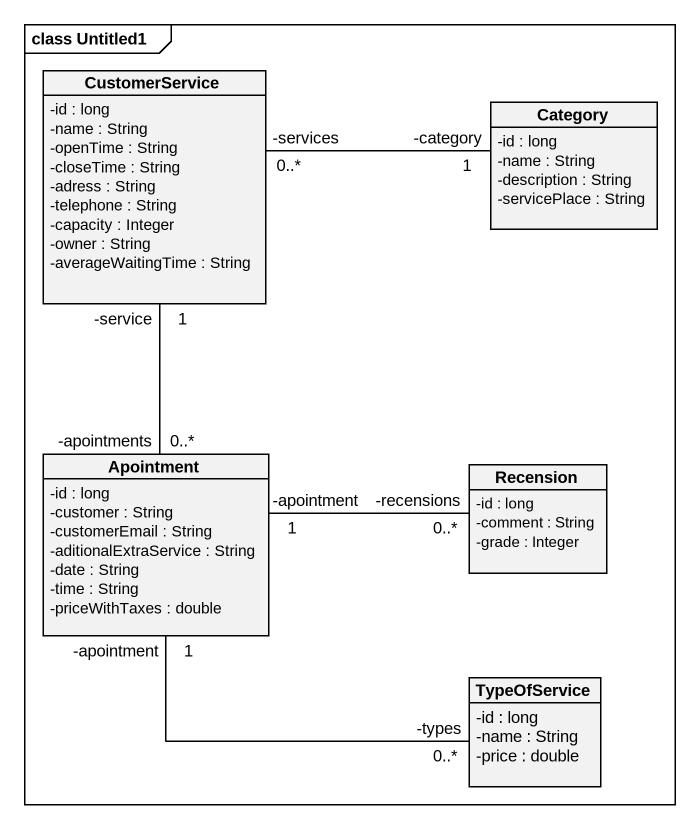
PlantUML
@startuml
mainframe class Untitled1
hide circle
hide empty members
skinparam classAttributeIconSize 0
class CustomerService {
  -id : long
  -name : String
  -openTime : String
  -closeTime : String
  -adress : String
  -telephone : String
  -capacity : Integer
  -owner : String
  -averageWaitingTime : String
}
class Category {
  -id : long
  -name : String
  -description : String
  -servicePlace : String
}
class Apointment {
  -id : long
  -customer : String
  -customerEmail : String
  -aditionalExtraService : String
  -date : String
  -time : String
  -priceWithTaxes : double
}
class Recension {
  -id : long
  -comment : String
  -grade : Integer
}
class TypeOfService {
  -id : long
  -name : String
  -price : double
}
CustomerService "0..*\n-services" -right- "1\n-category" Category
CustomerService "1\n-service" -- "0..*\n-apointments" Apointment
Apointment "1\n-apointment" -right- "0..*\n-recensions" Recension
Apointment "1\n-apointment" -right- "0..*\n-types" TypeOfService
@enduml
